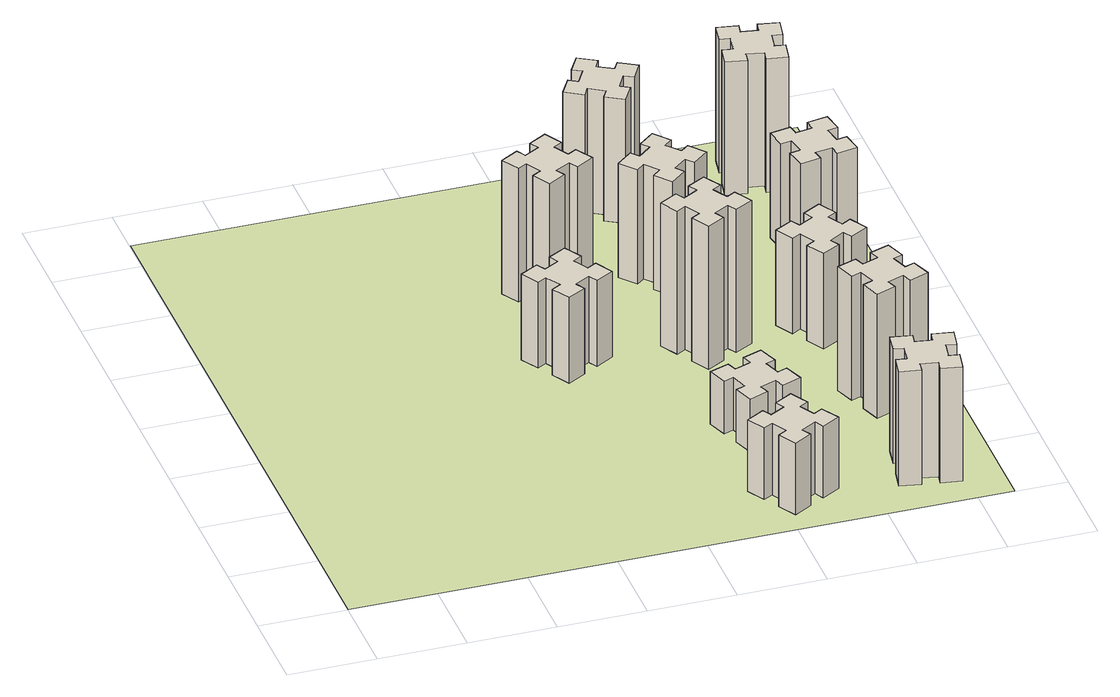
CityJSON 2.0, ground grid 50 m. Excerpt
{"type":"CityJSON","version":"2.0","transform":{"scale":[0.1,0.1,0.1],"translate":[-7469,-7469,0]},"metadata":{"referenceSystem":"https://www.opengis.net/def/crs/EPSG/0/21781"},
"CityObjects":{
"building1":{"type":"Building","attributes":{"class":"1000","function":"1000","usage":"1000","yearOfConstruction":2016,"roofType":"1000","measuredHeight":54,"storeysAboveGround":30,"storeysBelowGround":0},"geometry":[{"type":"Solid","lod":"1","boundaries":[[[[0,1,2,3,4,5,6,7,8,9,10,11,12,13,14,15,16,17,18,19]],[[17,16,20,21]],[[16,15,22,20]],[[15,14,23,22]],[[14,13,24,23]],[[13,12,25,24]],[[12,11,26,25]],[[11,10,27,26]],[[10,9,28,27]],[[9,8,29,28]],[[8,7,30,29]],[[7,6,31,30]],[[6,5,32,31]],[[5,4,33,32]],[[4,3,34,33]],[[3,2,35,34]],[[2,1,36,35]],[[1,0,37,36]],[[0,19,38,37]],[[19,18,39,38]],[[18,17,21,39]],[[24,25,26,27,28,29,30,31,32,33,34,35,36,37,38,39,21,20,22,23]]]]}]},
"building2":{"type":"Building","attributes":{"class":"1000","function":"1000","usage":"1000","yearOfConstruction":2016,"roofType":"1000","measuredHeight":45,"storeysAboveGround":30,"storeysBelowGround":0},"geometry":[{"type":"Solid","lod":"1","boundaries":[[[[40,41,42,43,44,45,46,47,48,49,50,51,52,53,54,55,56,57,58,59]],[[57,56,60,61]],[[56,55,62,60]],[[55,54,63,62]],[[54,53,64,63]],[[53,52,65,64]],[[52,51,66,65]],[[51,50,67,66]],[[50,49,68,67]],[[49,48,69,68]],[[48,47,70,69]],[[47,46,71,70]],[[46,45,72,71]],[[45,44,73,72]],[[44,43,74,73]],[[43,42,75,74]],[[42,41,76,75]],[[41,40,77,76]],[[40,59,78,77]],[[59,58,79,78]],[[58,57,61,79]],[[64,65,66,67,68,69,70,71,72,73,74,75,76,77,78,79,61,60,62,63]]]]}]},
"building3":{"type":"Building","attributes":{"class":"1000","function":"1000","usage":"1000","yearOfConstruction":2016,"roofType":"1000","measuredHeight":84,"storeysAboveGround":30,"storeysBelowGround":0},"geometry":[{"type":"Solid","lod":"1","boundaries":[[[[80,81,82,83,84,85,86,87,88,89,90,91,92,93,94,95,96,97,98,99]],[[97,96,100,101]],[[96,95,102,100]],[[95,94,103,102]],[[94,93,104,103]],[[93,92,105,104]],[[92,91,106,105]],[[91,90,107,106]],[[90,89,108,107]],[[89,88,109,108]],[[88,87,110,109]],[[87,86,111,110]],[[86,85,112,111]],[[85,84,113,112]],[[84,83,114,113]],[[83,82,115,114]],[[82,81,116,115]],[[81,80,117,116]],[[80,99,118,117]],[[99,98,119,118]],[[98,97,101,119]],[[104,105,106,107,108,109,110,111,112,113,114,115,116,117,118,119,101,100,102,103]]]]}]},
"building4":{"type":"Building","attributes":{"class":"1000","function":"1000","usage":"1000","yearOfConstruction":2016,"roofType":"1000","measuredHeight":33,"storeysAboveGround":30,"storeysBelowGround":0},"geometry":[{"type":"Solid","lod":"1","boundaries":[[[[120,121,122,123,124,125,126,127,128,129,130,131,132,133,134,135,136,137,138,139]],[[137,136,140,141]],[[136,135,142,140]],[[135,134,143,142]],[[134,133,144,143]],[[133,132,145,144]],[[132,131,146,145]],[[131,130,147,146]],[[130,129,148,147]],[[129,128,149,148]],[[128,127,150,149]],[[127,126,151,150]],[[126,125,152,151]],[[125,124,153,152]],[[124,123,154,153]],[[123,122,155,154]],[[122,121,156,155]],[[121,120,157,156]],[[120,139,158,157]],[[139,138,159,158]],[[138,137,141,159]],[[144,145,146,147,148,149,150,151,152,153,154,155,156,157,158,159,141,140,142,143]]]]}]},
"building5":{"type":"Building","attributes":{"class":"1000","function":"1000","usage":"1000","yearOfConstruction":2016,"roofType":"1000","measuredHeight":90,"storeysAboveGround":30,"storeysBelowGround":0},"geometry":[{"type":"Solid","lod":"1","boundaries":[[[[160,161,162,163,164,165,166,167,168,169,170,171,172,173,174,175,176,177,178,179]],[[177,176,180,181]],[[176,175,182,180]],[[175,174,183,182]],[[174,173,184,183]],[[173,172,185,184]],[[172,171,186,185]],[[171,170,187,186]],[[170,169,188,187]],[[169,168,189,188]],[[168,167,190,189]],[[167,166,191,190]],[[166,165,192,191]],[[165,164,193,192]],[[164,163,194,193]],[[163,162,195,194]],[[162,161,196,195]],[[161,160,197,196]],[[160,179,198,197]],[[179,178,199,198]],[[178,177,181,199]],[[184,185,186,187,188,189,190,191,192,193,194,195,196,197,198,199,181,180,182,183]]]]}]},
"building6":{"type":"Building","attributes":{"class":"1000","function":"1000","usage":"1000","yearOfConstruction":2016,"roofType":"1000","measuredHeight":72,"storeysAboveGround":30,"storeysBelowGround":0},"geometry":[{"type":"Solid","lod":"1","boundaries":[[[[200,201,202,203,204,205,206,207,208,209,210,211,212,213,214,215,216,217,218,219]],[[217,216,220,221]],[[216,215,222,220]],[[215,214,223,222]],[[214,213,224,223]],[[213,212,225,224]],[[212,211,226,225]],[[211,210,227,226]],[[210,209,228,227]],[[209,208,229,228]],[[208,207,230,229]],[[207,206,231,230]],[[206,205,232,231]],[[205,204,233,232]],[[204,203,234,233]],[[203,202,235,234]],[[202,201,236,235]],[[201,200,237,236]],[[200,219,238,237]],[[219,218,239,238]],[[218,217,221,239]],[[224,225,226,227,228,229,230,231,232,233,234,235,236,237,238,239,221,220,222,223]]]]}]},
"building7":{"type":"Building","attributes":{"class":"1000","function":"1000","usage":"1000","yearOfConstruction":2016,"roofType":"1000","measuredHeight":72,"storeysAboveGround":30,"storeysBelowGround":0},"geometry":[{"type":"Solid","lod":"1","boundaries":[[[[240,241,242,243,244,245,246,247,248,249,250,251,252,253,254,255,256,257,258,259]],[[257,256,260,261]],[[256,255,262,260]],[[255,254,263,262]],[[254,253,264,263]],[[253,252,265,264]],[[252,251,266,265]],[[251,250,267,266]],[[250,249,268,267]],[[249,248,269,268]],[[248,247,270,269]],[[247,246,271,270]],[[246,245,272,271]],[[245,244,273,272]],[[244,243,274,273]],[[243,242,275,274]],[[242,241,276,275]],[[241,240,277,276]],[[240,259,278,277]],[[259,258,279,278]],[[258,257,261,279]],[[264,265,266,267,268,269,270,271,272,273,274,275,276,277,278,279,261,260,262,263]]]]}]},
"building8":{"type":"Building","attributes":{"class":"1000","function":"1000","usage":"1000","yearOfConstruction":2016,"roofType":"1000","measuredHeight":78,"storeysAboveGround":30,"storeysBelowGround":0},"geometry":[{"type":"Solid","lod":"1","boundaries":[[[[280,281,282,283,284,285,286,287,288,289,290,291,292,293,294,295,296,297,298,299]],[[297,296,300,301]],[[296,295,302,300]],[[295,294,303,302]],[[294,293,304,303]],[[293,292,305,304]],[[292,291,306,305]],[[291,290,307,306]],[[290,289,308,307]],[[289,288,309,308]],[[288,287,310,309]],[[287,286,311,310]],[[286,285,312,311]],[[285,284,313,312]],[[284,283,314,313]],[[283,282,315,314]],[[282,281,316,315]],[[281,280,317,316]],[[280,299,318,317]],[[299,298,319,318]],[[298,297,301,319]],[[304,305,306,307,308,309,310,311,312,313,314,315,316,317,318,319,301,300,302,303]]]]}]},
"building9":{"type":"Building","attributes":{"class":"1000","function":"1000","usage":"1000","yearOfConstruction":2016,"roofType":"1000","measuredHeight":78,"storeysAboveGround":30,"storeysBelowGround":0},"geometry":[{"type":"Solid","lod":"1","boundaries":[[[[320,321,322,323,324,325,326,327,328,329,330,331,332,333,334,335,336,337,338,339]],[[337,336,340,341]],[[336,335,342,340]],[[335,334,343,342]],[[334,333,344,343]],[[333,332,345,344]],[[332,331,346,345]],[[331,330,347,346]],[[330,329,348,347]],[[329,328,349,348]],[[328,327,350,349]],[[327,326,351,350]],[[326,325,352,351]],[[325,324,353,352]],[[324,323,354,353]],[[323,322,355,354]],[[322,321,356,355]],[[321,320,357,356]],[[320,339,358,357]],[[339,338,359,358]],[[338,337,341,359]],[[344,345,346,347,348,349,350,351,352,353,354,355,356,357,358,359,341,340,342,343]]]]}]},
"building10":{"type":"Building","attributes":{"class":"1000","function":"1000","usage":"1000","yearOfConstruction":2016,"roofType":"1000","measuredHeight":60,"storeysAboveGround":30,"storeysBelowGround":0},"geometry":[{"type":"Solid","lod":"1","boundaries":[[[[360,361,362,363,364,365,366,367,368,369,370,371,372,373,374,375,376,377,378,379]],[[377,376,380,381]],[[376,375,382,380]],[[375,374,383,382]],[[374,373,384,383]],[[373,372,385,384]],[[372,371,386,385]],[[371,370,387,386]],[[370,369,388,387]],[[369,368,389,388]],[[368,367,390,389]],[[367,366,391,390]],[[366,365,392,391]],[[365,364,393,392]],[[364,363,394,393]],[[363,362,395,394]],[[362,361,396,395]],[[361,360,397,396]],[[360,379,398,397]],[[379,378,399,398]],[[378,377,381,399]],[[384,385,386,387,388,389,390,391,392,393,394,395,396,397,398,399,381,380,382,383]]]]}]},
"building11":{"type":"Building","attributes":{"class":"1000","function":"1000","usage":"1000","yearOfConstruction":2016,"roofType":"1000","measuredHeight":66,"storeysAboveGround":30,"storeysBelowGround":0},"geometry":[{"type":"Solid","lod":"1","boundaries":[[[[400,401,402,403,404,405,406,407,408,409,410,411,412,413,414,415,416,417,418,419]],[[417,416,420,421]],[[416,415,422,420]],[[415,414,423,422]],[[414,413,424,423]],[[413,412,425,424]],[[412,411,426,425]],[[411,410,427,426]],[[410,409,428,427]],[[409,408,429,428]],[[408,407,430,429]],[[407,406,431,430]],[[406,405,432,431]],[[405,404,433,432]],[[404,403,434,433]],[[403,402,435,434]],[[402,401,436,435]],[[401,400,437,436]],[[400,419,438,437]],[[419,418,439,438]],[[418,417,421,439]],[[424,425,426,427,428,429,430,431,432,433,434,435,436,437,438,439,421,420,422,423]]]]}]},
"building12":{"type":"Building","attributes":{"class":"1000","function":"1000","usage":"1000","yearOfConstruction":2016,"roofType":"1000","measuredHeight":84,"storeysAboveGround":30,"storeysBelowGround":0},"geometry":[{"type":"Solid","lod":"1","boundaries":[[[[440,441,442,443,444,445,446,447,448,449,450,451,452,453,454,455,456,457,458,459]],[[457,456,460,461]],[[456,455,462,460]],[[455,454,463,462]],[[454,453,464,463]],[[453,452,465,464]],[[452,451,466,465]],[[451,450,467,466]],[[450,449,468,467]],[[449,448,469,468]],[[448,447,470,469]],[[447,446,471,470]],[[446,445,472,471]],[[445,444,473,472]],[[444,443,474,473]],[[443,442,475,474]],[[442,441,476,475]],[[441,440,477,476]],[[440,459,478,477]],[[459,458,479,478]],[[458,457,461,479]],[[464,465,466,467,468,469,470,471,472,473,474,475,476,477,478,479,461,460,462,463]]]]}]},
"landuse1":{"type":"LandUse","attributes":{"name":"plot1","function":"1010"},"geometry":[{"type":"MultiSurface","lod":"1","boundaries":[[[480,481,482,483]]]}]}
},
"vertices":[
[1844,2076,0],[1757,2026,0],[1727,2078,0],[1623,2018,0],[1683,1914,0],[1735,1944,0],[1785,1857,0],[1733,1827,0],[1793,1723,0],[1897,1783,0],[1867,1835,0],[1954,1885,0],[1984,1833,0],[2088,1893,0],[2028,1997,0],[1976,1967,0],[1926,2054,0],[1978,2084,0],[1918,2188,0],[1814,2128,0],[1926,2054,540],[1978,2084,540],[1976,1967,540],[2028,1997,540],[2088,1893,540],[1984,1833,540],[1954,1885,540],[1867,1835,540],[1897,1783,540],[1793,1723,540],[1733,1827,540],[1785,1857,540],[1735,1944,540],[1683,1914,540],[1623,2018,540],[1727,2078,540],[1757,2026,540],[1844,2076,540],[1814,2128,540],[1918,2188,540],
[2475,364,0],[2525,277,0],[2473,247,0],[2533,143,0],[2637,203,0],[2607,255,0],[2694,305,0],[2724,253,0],[2828,313,0],[2768,417,0],[2716,387,0],[2666,474,0],[2718,504,0],[2658,608,0],[2554,548,0],[2584,496,0],[2497,446,0],[2467,498,0],[2363,438,0],[2423,334,0],[2497,446,450],[2467,498,450],[2584,496,450],[2554,548,450],[2658,608,450],[2718,504,450],[2666,474,450],[2716,387,450],[2768,417,450],[2828,313,450],[2724,253,450],[2694,305,450],[2607,255,450],[2637,203,450],[2533,143,450],[2473,247,450],[2525,277,450],[2475,364,450],[2423,334,450],[2363,438,450],
[1967,2475,0],[2054,2525,0],[2084,2473,0],[2188,2533,0],[2128,2637,0],[2076,2607,0],[2026,2694,0],[2078,2724,0],[2018,2828,0],[1914,2768,0],[1944,2716,0],[1857,2666,0],[1827,2718,0],[1723,2658,0],[1783,2554,0],[1835,2584,0],[1885,2497,0],[1833,2467,0],[1893,2363,0],[1997,2423,0],[1885,2497,840],[1833,2467,840],[1835,2584,840],[1783,2554,840],[1723,2658,840],[1827,2718,840],[1857,2666,840],[1944,2716,840],[1914,2768,840],[2018,2828,840],[2078,2724,840],[2026,2694,840],[2076,2607,840],[2128,2637,840],[2188,2533,840],[2084,2473,840],[2054,2525,840],[1967,2475,840],[1997,2423,840],[1893,2363,840],
[2716,1006,0],[2682,1100,0],[2738,1120,0],[2697,1233,0],[2584,1192,0],[2605,1136,0],[2511,1102,0],[2490,1158,0],[2377,1117,0],[2419,1004,0],[2475,1025,0],[2509,931,0],[2453,910,0],[2494,797,0],[2607,839,0],[2586,895,0],[2680,929,0],[2700,873,0],[2813,914,0],[2772,1027,0],[2680,929,330],[2700,873,330],[2586,895,330],[2607,839,330],[2494,797,330],[2453,910,330],[2509,931,330],[2475,1025,330],[2419,1004,330],[2377,1117,330],[2490,1158,330],[2511,1102,330],[2605,1136,330],[2584,1192,330],[2697,1233,330],[2738,1120,330],[2682,1100,330],[2716,1006,330],[2772,1027,330],[2813,914,330],
[2607,1735,0],[2694,1785,0],[2724,1733,0],[2828,1793,0],[2768,1897,0],[2716,1867,0],[2666,1954,0],[2718,1984,0],[2658,2088,0],[2554,2028,0],[2584,1976,0],[2497,1926,0],[2467,1978,0],[2363,1918,0],[2423,1814,0],[2475,1844,0],[2525,1757,0],[2473,1727,0],[2533,1623,0],[2637,1683,0],[2525,1757,900],[2473,1727,900],[2475,1844,900],[2423,1814,900],[2363,1918,900],[2467,1978,900],[2497,1926,900],[2584,1976,900],[2554,2028,900],[2658,2088,900],[2718,1984,900],[2666,1954,900],[2716,1867,900],[2768,1897,900],[2828,1793,900],[2724,1733,900],[2694,1785,900],[2607,1735,900],[2637,1683,900],[2533,1623,900],
[2563,2712,0],[2486,2647,0],[2448,2693,0],[2356,2616,0],[2433,2524,0],[2479,2563,0],[2543,2486,0],[2497,2448,0],[2574,2356,0],[2666,2433,0],[2628,2479,0],[2704,2543,0],[2743,2497,0],[2835,2574,0],[2758,2666,0],[2712,2628,0],[2647,2704,0],[2693,2743,0],[2616,2835,0],[2524,2758,0],[2647,2704,720],[2693,2743,720],[2712,2628,720],[2758,2666,720],[2835,2574,720],[2743,2497,720],[2704,2543,720],[2628,2479,720],[2666,2433,720],[2574,2356,720],[2497,2448,720],[2543,2486,720],[2479,2563,720],[2433,2524,720],[2356,2616,720],[2448,2693,720],[2486,2647,720],[2563,2712,720],[2524,2758,720],[2616,2835,720],
[3435,307,0],[3452,405,0],[3511,395,0],[3532,513,0],[3414,534,0],[3404,475,0],[3305,492,0],[3316,551,0],[3197,572,0],[3177,454,0],[3236,444,0],[3218,345,0],[3159,356,0],[3138,237,0],[3257,217,0],[3267,276,0],[3365,258,0],[3355,199,0],[3473,178,0],[3494,297,0],[3365,258,720],[3355,199,720],[3267,276,720],[3257,217,720],[3138,237,720],[3159,356,720],[3218,345,720],[3236,444,720],[3177,454,720],[3197,572,720],[3316,551,720],[3305,492,720],[3404,475,720],[3414,534,720],[3532,513,720],[3511,395,720],[3452,405,720],[3435,307,720],[3494,297,720],[3473,178,720],
[2594,3406,0],[2507,3456,0],[2537,3508,0],[2433,3568,0],[2373,3464,0],[2425,3434,0],[2375,3347,0],[2323,3377,0],[2263,3273,0],[2367,3213,0],[2397,3265,0],[2484,3215,0],[2454,3163,0],[2558,3103,0],[2618,3207,0],[2566,3237,0],[2616,3324,0],[2668,3294,0],[2728,3398,0],[2624,3458,0],[2616,3324,780],[2668,3294,780],[2566,3237,780],[2618,3207,780],[2558,3103,780],[2454,3163,780],[2484,3215,780],[2397,3265,780],[2367,3213,780],[2263,3273,780],[2323,3377,780],[2375,3347,780],[2425,3434,780],[2373,3464,780],[2433,3568,780],[2537,3508,780],[2507,3456,780],[2594,3406,780],[2624,3458,780],[2728,3398,780],
[3215,1125,0],[3249,1031,0],[3193,1010,0],[3234,897,0],[3347,939,0],[3326,995,0],[3420,1029,0],[3440,973,0],[3553,1014,0],[3512,1127,0],[3456,1106,0],[3422,1200,0],[3478,1220,0],[3437,1333,0],[3324,1292,0],[3345,1236,0],[3251,1202,0],[3230,1258,0],[3117,1217,0],[3159,1104,0],[3251,1202,780],[3230,1258,780],[3345,1236,780],[3324,1292,780],[3437,1333,780],[3478,1220,780],[3422,1200,780],[3456,1106,780],[3512,1127,780],[3553,1014,780],[3440,973,780],[3420,1029,780],[3326,995,780],[3347,939,780],[3234,897,780],[3193,1010,780],[3249,1031,780],[3215,1125,780],[3159,1104,780],[3117,1217,780],
[3224,1976,0],[3137,1926,0],[3107,1978,0],[3003,1918,0],[3063,1814,0],[3115,1844,0],[3165,1757,0],[3113,1727,0],[3173,1623,0],[3277,1683,0],[3247,1735,0],[3334,1785,0],[3364,1733,0],[3468,1793,0],[3408,1897,0],[3356,1867,0],[3306,1954,0],[3358,1984,0],[3298,2088,0],[3194,2028,0],[3306,1954,600],[3358,1984,600],[3356,1867,600],[3408,1897,600],[3468,1793,600],[3364,1733,600],[3334,1785,600],[3247,1735,600],[3277,1683,600],[3173,1623,600],[3113,1727,600],[3165,1757,600],[3115,1844,600],[3063,1814,600],[3003,1918,600],[3107,1978,600],[3137,1926,600],[3224,1976,600],[3194,2028,600],[3298,2088,600],
[3318,2625,0],[3336,2527,0],[3277,2517,0],[3297,2398,0],[3416,2419,0],[3405,2478,0],[3504,2496,0],[3514,2437,0],[3632,2457,0],[3611,2576,0],[3552,2565,0],[3535,2664,0],[3594,2674,0],[3573,2792,0],[3455,2771,0],[3465,2712,0],[3367,2695,0],[3357,2754,0],[3238,2733,0],[3259,2615,0],[3367,2695,660],[3357,2754,660],[3465,2712,660],[3455,2771,660],[3573,2792,660],[3594,2674,660],[3535,2664,660],[3552,2565,660],[3611,2576,660],[3632,2457,660],[3514,2437,660],[3504,2496,660],[3405,2478,660],[3416,2419,660],[3297,2398,660],[3277,2517,660],[3336,2527,660],[3318,2625,660],[3259,2615,660],[3238,2733,660],
[3404,3435,0],[3305,3452,0],[3316,3511,0],[3197,3532,0],[3177,3414,0],[3236,3404,0],[3218,3305,0],[3159,3316,0],[3138,3197,0],[3257,3177,0],[3267,3236,0],[3365,3218,0],[3355,3159,0],[3473,3138,0],[3494,3257,0],[3435,3267,0],[3452,3365,0],[3511,3355,0],[3532,3473,0],[3414,3494,0],[3452,3365,840],[3511,3355,840],[3435,3267,840],[3494,3257,840],[3473,3138,840],[3355,3159,840],[3365,3218,840],[3267,3236,840],[3257,3177,840],[3138,3197,840],[3159,3316,840],[3218,3305,840],[3236,3404,840],[3177,3414,840],[3197,3532,840],[3316,3511,840],[3305,3452,840],[3404,3435,840],[3414,3494,840],[3532,3473,840],
[5,3705,0],[3705,3705,0],[3705,5,0],[5,5,0]
]}
